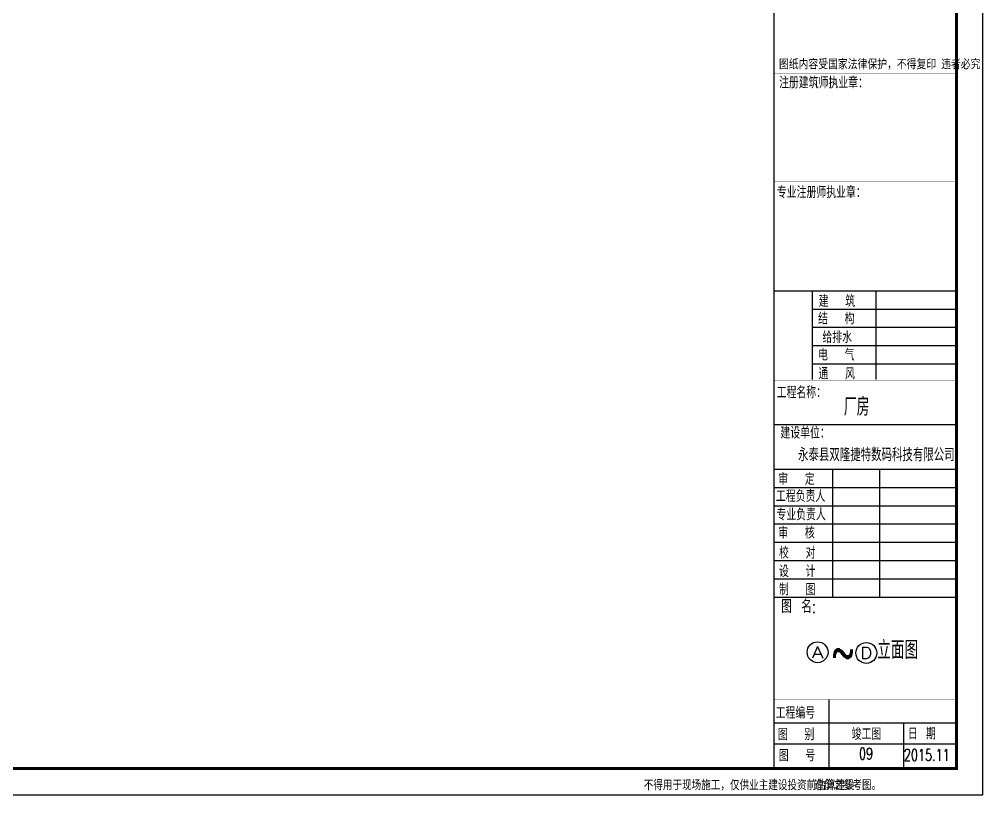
# Model space of a CAD drawing. Header units: millimetres. Extents: x 591771 to 1936534, y -622016 to 355666.
# Drawn here: x 892861 to 929776, y -103536 to -73836 of the extents above; entities that cross this region are included whole.
import ezdxf
from ezdxf.enums import TextEntityAlignment as Align

# ---------------------------------------------------------------- set-up
doc = ezdxf.new("R2010")
doc.units = ezdxf.units.MM
doc.header["$LTSCALE"] = 80
for name, color, linetype in [('\\M+5CDBC\\M+5BFF2', 252, 'Continuous'), ('AXIS', 3, 'Continuous'), ('AXIS_TEXT', 7, 'Continuous'), ('HZ', 2, 'Continuous'), ('PUB_TEXT', 7, 'Continuous'), ('WINDOW_TEXT', 7, 'Continuous')]:
    doc.layers.add(name, color=color, linetype=linetype)
doc.styles.add('_HZTXT', font='txt.shx', dxfattribs={"width": 0.8, "bigfont": 'hztxt.shx'})
doc.styles.add('_TCH_AXIS', font='COMPLEX', dxfattribs={"bigfont": 'GBCBIG'})
doc.styles.add('HZTXT', font='txt', dxfattribs={"height": 60, "bigfont": 'HZTXT'})
doc.styles.add('TKZ', font='tssdeng.shx', dxfattribs={"width": 0.7, "bigfont": 'tssdchn.shx'})

# ---------------------------------------------------------------- blocks, each defined once
blk = doc.blocks.new('A$C158D6705')
at = {"layer": '\\M+5CDBC\\M+5BFF2', "color": 2, "style": 'TKZ', "width": 0.8}
blk.add_text('图纸内容受国家法律保护，不得复印 违者必究！', height=392.04, dxfattribs=at).set_placement((-47, 56))

msp = doc.modelspace()

# ---------------------------------------------------------------- linework, layer by layer
at = {"layer": '\\M+5CDBC\\M+5BFF2', "color": 2}
for p, q in [((921776.1, -84234.4), (928776.3, -84234.4)), ((923238.4, -84234.4), (923238.4, -87638.9)), ((923238.4, -84234.4), (928776.3, -84234.4)), ((925680.1, -84234.4), (925680.1, -87638.9)), ((923238.4, -84934.4), (928776.3, -84934.4)), ((923238.4, -85634.4), (928776.3, -85634.4)), ((923238.4, -86334.4), (928776.3, -86334.4)), ((923238.4, -87034.4), (928776.3, -87034.4)), ((921776.1, -89360.8), (928776.3, -89360.8)), ((921776.1, -91065.5), (928776.3, -91065.5)), ((924017.8, -91065.5), (924017.8, -95965.5)), ((924017.8, -91065.5), (924017.8, -95965.5)), ((925825.5, -91065.5), (925825.5, -95965.5)), ((925825.5, -91065.5), (925825.5, -95965.5)), ((921776.1, -91765.5), (928776.3, -91765.5)), ((921776.1, -92465.5), (928776.3, -92465.5)), ((921776.1, -93165.5), (928776.3, -93165.5)), ((921776.1, -93865.5), (928776.3, -93865.5)), ((921776.1, -94565.5), (928776.3, -94565.5)), ((921776.1, -95265.5), (928776.3, -95265.5)), ((921776.1, -95965.5), (928776.3, -95965.5)), ((923879.4, -99889.4), (923879.4, -102536)), ((921776.1, -100777.3), (928776.3, -100777.3)), ((926736.3, -100777.3), (926736.3, -102536)), ((921776.1, -101581.5), (928776.3, -101581.5))]:
    msp.add_line(p, q, dxfattribs=at)
msp.add_lwpolyline([(845676.3, -103536), (929776.3, -103536), (929776.3, -44136), (845676.3, -44136)], close=True, dxfattribs=at)
at = {"layer": '\\M+5CDBC\\M+5BFF2', "color": 2, "const_width": 112.5}
msp.add_lwpolyline([(846676.4, -102536), (928776.3, -102536), (928776.3, -45136), (846676.4, -45136)], close=True, dxfattribs=at)
at = {"layer": '\\M+5CDBC\\M+5BFF2', "color": 2}
for points, const_width in [([(921776.1, -102536), (921776.1, -45136)], 56.2), ([(921776.1, -75917), (928776.3, -75917)], 11.2), ([(921776.1, -80060.2), (928776.3, -80060.2)], 11.2), ([(921776.1, -87673.3), (928776.3, -87673.3)], 11.2), ([(921776.1, -91065.5), (928776.3, -91065.5)], 11.2), ([(921776.1, -95965.5), (928776.3, -95965.5)], 15), ([(921776.1, -99889.4), (928776.3, -99889.4)], 15), ([(921776.1, -99889.4), (928776.3, -99889.4)], 15)]:
    msp.add_lwpolyline(points, dxfattribs=dict(at, const_width=const_width))
at = {"layer": 'AXIS'}
for centre in [(923448.8, -98078.8), (925315.6, -98106.4)]:
    msp.add_circle(centre, 400, dxfattribs=at)

# ---------------------------------------------------------------- block references
at = {"layer": 'AXIS', "color": 252}
msp.add_blockref('A$C158D6705', (922016.3, -75807.8), dxfattribs=at)

# ---------------------------------------------------------------- texts
at = {"color": 4, "style": '_HZTXT', "width": 0.7}
for s, height, p in [('厂房', 700, (924456.6, -89023.7)), ('09', 450, (925035, -102188.2)), ('2015.11', 450, (926755.2, -102238.1))]:
    msp.add_text(s, height=height, dxfattribs=at).set_placement(p)
at = {"layer": '\\M+5CDBC\\M+5BFF2', "color": 2, "style": '_HZTXT', "width": 0.8}
for s, height, p in [('注册建筑师执业章：', 450, (921973.6, -76487.3)), ('专业注册师执业章：', 450, (921890.2, -80686.2)), ('建  筑', 450, (923491.6, -84857.7)), ('结  构', 450, (923466.5, -85525.2)), ('给排水', 450, (923634.1, -86240.4)), ('电  气', 450, (923466.5, -86910.2)), ('通  风', 450, (923480.7, -87632.7)), ('工程名称：', 450, (921881.8, -88351.3)), ('建设单位：', 450, (922025.8, -89898.6)), ('审  定 ', 450, (921938.2, -91674.3)), ('工程负责人', 450, (921853.7, -92323)), ('专业负责人', 450, (921872.6, -93028.4)), ('审  核', 450, (921941.4, -93727.8)), ('校  对 ', 450, (921970.6, -94494.5)), ('设  计 ', 450, (921970.6, -95201.4)), ('制  图 ', 450, (921970.6, -95898.9)), ('图 名:', 506.25, (922056.2, -96576)), ('工程编号', 450, (921842.4, -100622.4)), ('图  别', 450, (921929.7, -101447.6)), ('竣工图', 450, (924753, -101435)), ('日 期', 450, (926904.2, -101422.6)), ('图  号', 450, (921963.1, -102253.9))]:
    msp.add_text(s, height=height, dxfattribs=at).set_placement(p)
at = {"layer": 'AXIS_TEXT', "style": '_TCH_AXIS'}
for s, width, p, p2 in [('A', 1.166667, (923222.6, -98305.1), (923675.1, -98305.1)), ('D', 1.235294, (925089.4, -98332.7), (925541.9, -98332.7))]:
    msp.add_text(s, height=452.5, dxfattribs=dict(at, width=width)).set_placement(p, p2, align=Align.FIT)
at = {"layer": 'HZ', "color": 1, "style": '_HZTXT', "width": 0.8}
for s, p in [('不得用于现场施工，仅供业主建设投资前估算建设', (916786.9, -103360.1)), ('造价之参考图。', (923315.5, -103356.1))]:
    msp.add_text(s, height=367.2, rotation=0.0025, dxfattribs=at).set_placement(p)
at = {"layer": 'PUB_TEXT', "style": '_HZTXT', "width": 0.8}
msp.add_text('永泰县双隆捷特数码科技有限公司', height=500, dxfattribs=at).set_placement((922698.8, -90763.8))
at = {"layer": 'WINDOW_TEXT', "style": 'HZTXT', "width": 0.75}
for s, height, p in [('立面图', 700, (925732.2, -98342.6)), ('~', 1125, (923987.3, -98615.9))]:
    msp.add_text(s, height=height, dxfattribs=at).set_placement(p)

doc.saveas('drawing.dxf')
